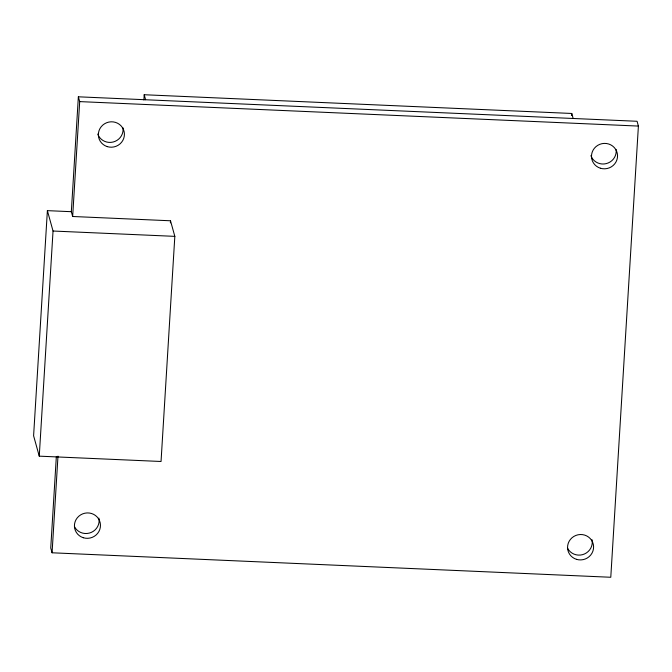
<?xml version="1.0" encoding="UTF-8"?>
<svg xmlns="http://www.w3.org/2000/svg" width="672" height="672" viewBox="0 0 672 672"><rect width="100%" height="100%" fill="white"/><g stroke="black" fill="none" stroke-linecap="round" stroke-linejoin="round"><path stroke-width="1.01" d="M71.333 211.697L47.384 210.647L33.6 435.775L39.253 456.154L161.045 461.488L174.829 236.359L170.512 220.777L72.66 216.493L71.333 211.697L78.364 96.81L637.073 121.279L638.4 126.076L610.781 577.265L52.072 552.787L50.744 547.991L56.339 456.565M39.253 456.154L53.038 231.025L47.384 210.647M52.072 552.787L57.985 456.162M72.66 216.493L79.691 101.606L78.364 96.81M143.892 99.977L144.211 94.735L571.771 113.467L573.157 118.482M170.377 222.869L170.512 220.777M571.637 115.559L571.771 113.467M79.691 101.606L638.4 126.076M53.038 231.025L174.829 236.359M144.211 94.735L145.606 99.75M616.098 149.394A13.054 12.684 -15.5 0 1 590.881 155.644M592.007 539.683A13.054 12.684 -15.5 0 1 567.596 548.276M122.968 127.789A13.054 12.684 -15.5 0 1 97.751 134.047M98.876 518.087A13.054 12.684 -15.5 0 1 74.466 526.68M600.407 168.227A13.054 12.684 -15.5 0 0 617.282 153.376A13.054 12.684 -15.5 0 0 595.871 146.723A13.054 12.684 -15.5 0 0 600.407 168.227M576.458 559.331A13.054 12.684 -15.5 0 0 593.334 544.48A13.054 12.684 -15.5 0 0 571.931 537.835A13.054 12.684 -15.5 0 0 576.458 559.331M83.328 537.734A13.054 12.684 -15.5 0 0 100.204 522.883A13.054 12.684 -15.5 0 0 78.8 516.239A13.054 12.684 -15.5 0 0 83.328 537.734M107.276 146.622A13.054 12.684 -15.5 0 0 124.152 131.771A13.054 12.684 -15.5 0 0 102.74 125.126A13.054 12.684 -15.5 0 0 107.276 146.622"/></g></svg>
